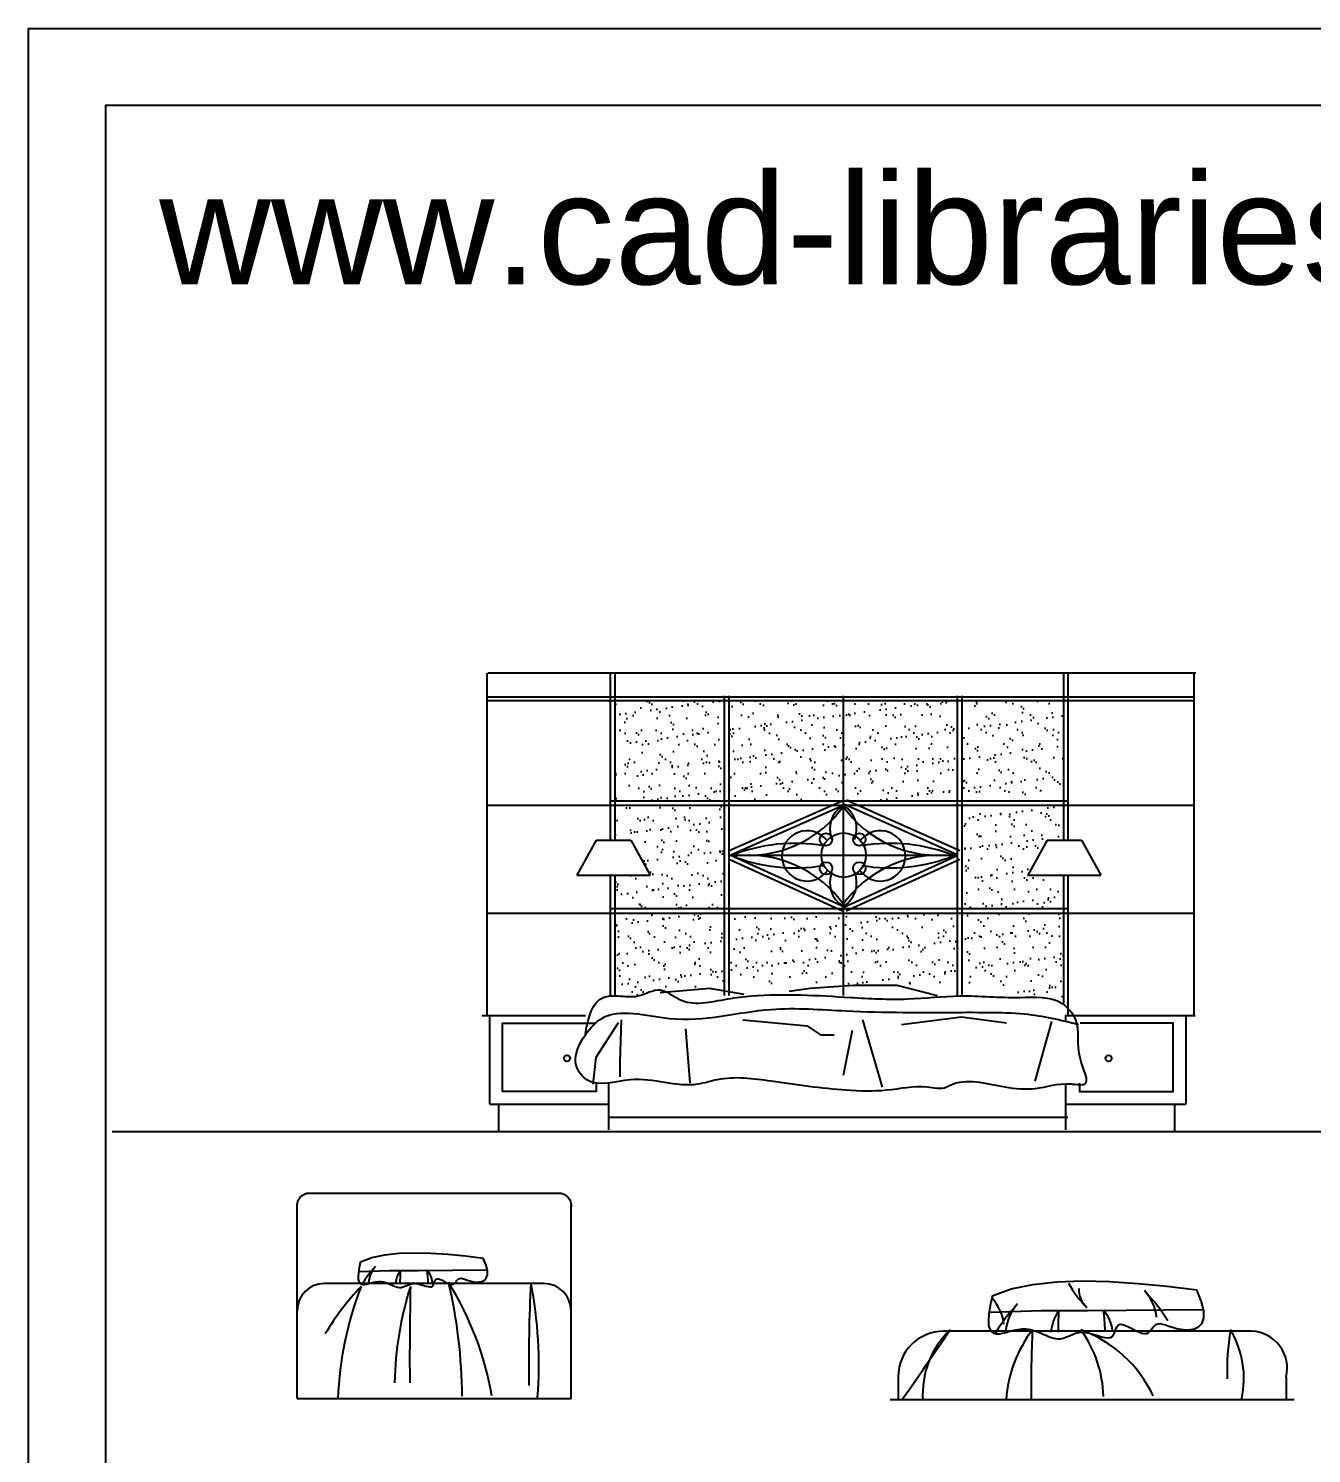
# Model space of a CAD drawing. Header units: inches. Extents: x 4.1 to 46.6, y 13.1 to 37.9.
# Drawn here: x 4.14 to 9.76, y 31.66 to 37.9 of the extents above; entities that cross this region are included whole.
import ezdxf

# ---------------------------------------------------------------- set-up
doc = ezdxf.new("R2010")
doc.units = ezdxf.units.IN
doc.header["$MEASUREMENT"] = 0
for name, color, linetype in [('02', 2, 'Continuous'), ('1', 1, 'Continuous'), ('4', 4, 'Continuous'), ('8', 8, 'Continuous'), ('kadrbm', 4, 'Continuous')]:
    doc.layers.add(name, color=color, linetype=linetype)
doc.styles.add('bmmm', font='swissel.ttf')

# ---------------------------------------------------------------- blocks, each defined once
blk = doc.blocks.new('kadrbm')
at = {"layer": 'kadrbm', "color": 4}
blk.add_lwpolyline([(0, 0), (0, 24.7972), (21, 24.7972), (21, 0), (0, 0)], close=True, dxfattribs=at)
blk.add_lwpolyline([(20.6631, 0.3257), (20.6631, 24.4603), (0.3369, 24.4603), (0.3369, 0.3257), (20.6631, 0.3257)], dxfattribs=at)
at = {"layer": 'kadrbm', "color": 211, "true_color": 0xf674fb, "style": 'bmmm'}
blk.add_text('www.cad-libraries.blogspot.com', height=0.485134, dxfattribs=at).set_placement((0.5726, 23.6772))

msp = doc.modelspace()

# ---------------------------------------------------------------- hatches: boundary and pattern name
at = {"layer": '8'}
h = msp.add_hatch(dxfattribs=at)
h.set_pattern_fill('AR-SAND', color=256, scale=0.002, style=0)
h.set_pattern_definition([(37.5, (-2.50466, 48.937485), (-0.00320006, 0.09788265), [0, -0.077216, 0, -0.08636, 0, -0.08255]), (7.5, (-2.50466, 48.93749), (0.0899047, 0.143365), [0, -0.041656, 0, -0.069596, 0, -0.02667]), (327.5, (-2.56714, 48.937485), (0.15819847, 0.00028744), [0, -0.0254, 0, -0.09144, 0, -0.11938]), (317.5, (-2.56714, 48.93749), (0.1527113, 0.0445859), [0, -0.0127, 0, -0.059944, 0, -0.06858])])
h.paths.add_polyline_path([(7.1907, 34.9563), (6.7107, 34.9563), (6.7107, 34.517), (7.1907, 34.517)])
h.paths.add_polyline_path([(7.7107, 34.9563), (7.2107, 34.9563), (7.2107, 34.517), (7.7107, 34.517)])
h.paths.add_polyline_path([(8.2107, 34.9563), (7.7107, 34.9563), (7.7107, 34.517), (8.2107, 34.517)])
h.paths.add_polyline_path([(8.676, 34.9563), (8.2307, 34.9563), (8.2307, 34.517), (8.676, 34.517)])
h.paths.add_polyline_path([(8.676, 34.497), (8.2307, 34.497), (8.2307, 34.0454), (8.676, 34.0454), (8.676, 34.1905), (8.5188, 34.1905), (8.6032, 34.344), (8.676, 34.344)])
h.paths.add_polyline_path([(8.676, 34.0254), (8.2307, 34.0254), (8.2307, 33.716), (8.676, 33.6455)])
h.paths.add_polyline_path([(8.2107, 34.0254), (7.7107, 34.0254), (7.7107, 33.7158), (8.2107, 33.7158)])
h.paths.add_polyline_path([(7.7107, 34.0254), (7.2107, 34.0254), (7.2107, 33.7158), (7.7107, 33.7158)])
edge = h.paths.add_edge_path()
edge.add_line((7.1907, 34.0254), (6.7107, 34.0254))
edge.add_line((6.7107, 34.0254), (6.7107, 33.6632))
edge.add_spline(control_points=[(6.6204, 33.6263), (6.6331, 33.639), (6.6707, 33.6685), (6.7305, 33.6618), (6.8163, 33.6517), (6.8888, 33.6996), (6.929, 33.6833), (6.939, 33.678)], knot_values=[139.495453, 139.495453, 139.495453, 139.495453, 176.020396, 242.013756, 327.38086, 429.314383, 462.988124, 462.988124, 462.988124, 462.988124], degree=3, periodic=0)
edge.add_line((6.939, 33.678), (7.1253, 33.6949))
edge.add_line((7.1253, 33.6949), (7.1907, 33.6835))
edge.add_line((7.1907, 33.6835), (7.1907, 34.0254))
h.paths.add_polyline_path([(7.1907, 34.497), (6.7107, 34.497), (6.7107, 34.344), (6.7798, 34.344), (6.8642, 34.1905), (6.7107, 34.1905), (6.7107, 34.0454), (7.1907, 34.0454)])

# ---------------------------------------------------------------- linework, layer by layer
at = {"layer": '02'}
for p, q in [((6.1508, 33.5763), (6.1508, 35.0763)), ((6.1528, 35.0772), (9.2544, 35.0772)), ((6.6907, 34.344), (6.6907, 35.0763)), ((6.7107, 34.344), (6.7107, 35.0763)), ((8.676, 34.344), (8.676, 35.0763)), ((8.696, 34.344), (8.696, 35.0763)), ((9.2473, 33.5763), (9.2473, 35.0763)), ((6.1508, 34.9714), (9.2473, 34.9714)), ((6.1508, 34.9563), (9.2473, 34.9563)), ((7.1907, 33.6643), (7.1907, 34.9763)), ((7.2107, 33.6643), (7.2107, 34.9763)), ((7.7107, 33.6643), (7.7107, 34.9763)), ((8.2107, 33.6643), (8.2107, 34.9763)), ((8.2307, 33.6643), (8.2307, 34.9763)), ((6.6907, 34.517), (8.696, 34.517)), ((7.7025, 34.5143), (7.21, 34.2973)), ((8.2208, 34.2973), (7.7235, 34.5191)), ((6.1508, 34.497), (9.2473, 34.497)), ((7.7105, 34.496), (7.2181, 34.279)), ((8.2126, 34.279), (7.7154, 34.5008)), ((6.6283, 34.344), (6.5439, 34.1905)), ((6.6283, 34.344), (6.7798, 34.344)), ((6.7798, 34.344), (6.8642, 34.1905)), ((8.6032, 34.344), (8.5188, 34.1905)), ((8.6032, 34.344), (8.7547, 34.344)), ((8.7547, 34.344), (8.8391, 34.1905)), ((7.2098, 34.2608), (7.7071, 34.0342)), ((7.2107, 34.2791), (8.2107, 34.2791)), ((7.2181, 34.279), (7.7154, 34.0524)), ((7.7154, 34.0524), (8.2126, 34.279)), ((7.7236, 34.0342), (8.2209, 34.2608)), ((6.5439, 34.1905), (6.8642, 34.1905)), ((6.6907, 33.6643), (6.6907, 34.1905)), ((6.7107, 33.6643), (6.7107, 34.1905)), ((8.5188, 34.1905), (8.8391, 34.1905)), ((8.676, 33.6301), (8.676, 34.1905)), ((8.696, 33.5763), (8.696, 34.1905)), ((6.1508, 34.0254), (9.2473, 34.0254)), ((6.6907, 34.0454), (8.696, 34.0454)), ((7.7557, 33.708), (7.5652, 33.6949)), ((7.9461, 33.708), (7.7557, 33.708)), ((8.1234, 33.6621), (7.9461, 33.708)), ((7.1253, 33.6949), (6.9086, 33.6752)), ((7.2763, 33.6687), (7.1253, 33.6949)), ((7.5652, 33.6949), (7.4733, 33.6818)), ((6.1267, 33.5763), (6.5811, 33.5763)), ((6.1619, 33.1883), (6.1619, 33.5763)), ((6.6796, 33.5763), (6.6835, 33.5763)), ((8.6835, 33.5763), (9.2524, 33.5763)), ((8.6835, 33.5763), (8.6835, 33.5514)), ((9.2113, 33.5763), (9.2113, 33.1883)), ((6.7247, 33.544), (6.6262, 33.3932)), ((6.7378, 33.5572), (6.7313, 33.3735)), ((7.0399, 33.2817), (7.0202, 33.5178)), ((7.2697, 33.5572), (7.5521, 33.5309)), ((7.5521, 33.5309), (7.5718, 33.5178)), ((7.5718, 33.5178), (7.6112, 33.4916)), ((7.7491, 33.5113), (7.7097, 33.3145)), ((7.7951, 33.5572), (7.8804, 33.262)), ((7.9658, 33.5375), (8.2285, 33.5703)), ((8.2285, 33.5703), (8.4255, 33.544)), ((8.6225, 33.5506), (8.5502, 33.2883)), ((7.6112, 33.4916), (7.6703, 33.4916)), ((6.6262, 33.3932), (6.6131, 33.2752)), ((6.7313, 33.3735), (6.7313, 33.308)), ((6.6835, 33.0763), (6.6835, 33.2813)), ((8.6835, 33.276), (8.6835, 33.0763)), ((6.1619, 33.1883), (6.6835, 33.1883)), ((6.1995, 33.1883), (6.1995, 33.0683)), ((8.6835, 33.1883), (9.2113, 33.1883)), ((9.1611, 33.1883), (9.1611, 33.0683)), ((6.6784, 33.131), (8.6944, 33.131)), ((6.3978, 32.4032), (5.4378, 32.4032)), ((9.5007, 32.1941), (8.1507, 32.1941)), ((7.9507, 31.9941), (7.9507, 31.8941)), ((9.6507, 31.9941), (9.6507, 31.8941)), ((5.3178, 31.8992), (6.5178, 31.8992))]:
    msp.add_line(p, q, dxfattribs=at)
for points in [[(6.6277, 33.2806), (6.6277, 33.2443), (6.2173, 33.2443), (6.2173, 33.5431), (6.6245, 33.5431)], [(8.745, 33.2806), (8.745, 33.2443), (9.1554, 33.2443), (9.1554, 33.5431), (8.7483, 33.5431)], [(5.5962, 32.4999), (5.5899, 32.4733), (5.5863, 32.4516), (5.5849, 32.4343), (5.5857, 32.421), (5.5884, 32.4112), (5.5927, 32.4045), (5.5984, 32.4005), (5.6053, 32.3988), (5.6132, 32.3989), (5.622, 32.4004), (5.6314, 32.4027), (5.6415, 32.4055), (5.6519, 32.4083), (5.6627, 32.4106), (5.6737, 32.4119), (5.6848, 32.4119), (5.6957, 32.4102), (5.7066, 32.407), (5.7172, 32.403), (5.7276, 32.3985), (5.7378, 32.3941), (5.7475, 32.3902), (5.7569, 32.3872), (5.7658, 32.3857), (5.7742, 32.386), (5.7822, 32.3878), (5.79, 32.3906), (5.7978, 32.3939), (5.8057, 32.3972), (5.8139, 32.4002), (5.8225, 32.4024), (5.8317, 32.4032), (5.8415, 32.4024), (5.8518, 32.4003), (5.8622, 32.3974), (5.8725, 32.3943), (5.8822, 32.3913), (5.8912, 32.3891), (5.8991, 32.3882), (5.9055, 32.3889), (5.9104, 32.3917), (5.914, 32.3961), (5.9167, 32.4016), (5.9189, 32.4075), (5.9212, 32.4133), (5.9238, 32.4184), (5.9271, 32.422), (5.9318, 32.4238), (5.9379, 32.4232), (5.9453, 32.4207), (5.9535, 32.4169), (5.9623, 32.4124), (5.9713, 32.4078), (5.98, 32.4036), (5.9881, 32.4006), (5.9953, 32.3992), (6.0012, 32.4), (6.0061, 32.4025), (6.0103, 32.4063), (6.014, 32.4108), (6.0175, 32.4155), (6.0212, 32.4199), (6.0253, 32.4233), (6.0302, 32.4254), (6.0361, 32.4257), (6.043, 32.4245), (6.0508, 32.4222), (6.0596, 32.4192), (6.0692, 32.4161), (6.0797, 32.4131), (6.0909, 32.4108), (6.1029, 32.4095), (6.1154, 32.4098), (6.1276, 32.4123), (6.1383, 32.4177), (6.1466, 32.4268), (6.1512, 32.4402), (6.1512, 32.4588), (6.1454, 32.4832), (6.1329, 32.5142)], [(5.595, 32.4984), (5.6451, 32.5166), (5.7019, 32.5287), (5.7645, 32.5356), (5.832, 32.5378), (5.9035, 32.5361), (5.978, 32.5311), (6.0548, 32.5236), (6.1329, 32.5142)], [(5.5902, 32.4555), (5.7237, 32.4603), (5.8476, 32.4603), (6.1493, 32.4626)], [(8.3627, 32.3485), (8.4462, 32.3789), (8.5409, 32.3992), (8.6452, 32.4106), (8.7577, 32.4143), (8.8769, 32.4114), (9.0011, 32.4032), (9.1291, 32.3906), (9.2591, 32.3749)], [(8.3647, 32.3511), (8.3543, 32.3068), (8.3482, 32.2706), (8.346, 32.2418), (8.3473, 32.2196), (8.3517, 32.2032), (8.3589, 32.1921), (8.3684, 32.1855), (8.3799, 32.1826), (8.3931, 32.1828), (8.4077, 32.1852), (8.4234, 32.1891), (8.4402, 32.1938), (8.4576, 32.1984), (8.4756, 32.2022), (8.4939, 32.2045), (8.5123, 32.2044), (8.5306, 32.2015), (8.5487, 32.1963), (8.5664, 32.1896), (8.5838, 32.1821), (8.6006, 32.1747), (8.6169, 32.1682), (8.6325, 32.1633), (8.6473, 32.1608), (8.6613, 32.1613), (8.6747, 32.1642), (8.6878, 32.1689), (8.7008, 32.1744), (8.7139, 32.18), (8.7276, 32.185), (8.7419, 32.1885), (8.7572, 32.1899), (8.7736, 32.1885), (8.7908, 32.1851), (8.8081, 32.1803), (8.8252, 32.175), (8.8415, 32.1701), (8.8564, 32.1665), (8.8695, 32.1648), (8.8803, 32.1661), (8.8884, 32.1708), (8.8944, 32.1782), (8.8989, 32.1873), (8.9026, 32.1972), (8.9063, 32.2068), (8.9106, 32.2152), (8.9163, 32.2213), (8.924, 32.2243), (8.9342, 32.2233), (8.9465, 32.2192), (8.9603, 32.2128), (8.9749, 32.2053), (8.9898, 32.1975), (9.0044, 32.1906), (9.0179, 32.1855), (9.0299, 32.1833), (9.0398, 32.1846), (9.0479, 32.1888), (9.0548, 32.1951), (9.061, 32.2026), (9.0669, 32.2104), (9.0731, 32.2177), (9.08, 32.2235), (9.0881, 32.2269), (9.0979, 32.2274), (9.1094, 32.2254), (9.1224, 32.2216), (9.137, 32.2167), (9.153, 32.2114), (9.1705, 32.2065), (9.1892, 32.2026), (9.2092, 32.2005), (9.2301, 32.2009), (9.2504, 32.2051), (9.2683, 32.2141), (9.282, 32.2292), (9.2897, 32.2516), (9.2897, 32.2826), (9.2801, 32.3233), (9.2591, 32.3749)], [(8.3548, 32.2772), (8.5772, 32.2851), (8.7837, 32.2851), (9.2865, 32.2889)]]:
    msp.add_lwpolyline(points, dxfattribs=at)
for centre, radius in [((7.635, 34.3474), 0.0273), ((7.7123, 34.2788), 0.0972), ((7.781, 34.3474), 0.0273), ((7.635, 34.2209), 0.0273), ((7.781, 34.2209), 0.0273), ((6.5003, 33.389), 0.0136), ((8.8724, 33.389), 0.0136)]:
    msp.add_circle(centre, radius, dxfattribs=at)
for centre, radius, start, end in [((7.2946, 34.7881), 0.5102, 262.72411, 325.32131), ((7.7701, 34.394), 0.1189, 121.49489, 203.09346), ((8.1256, 34.7881), 0.5102, 214.67869, 277.27589), ((7.6502, 34.394), 0.1189, 336.90654, 58.50511), ((7.5518, 34.2755), 0.1102, 39.27284, 326.36552), ((7.8727, 34.2755), 0.1102, 213.63448, 140.72716), ((7.4982, 33.5846), 0.7457, 80.26959, 111.85971), ((7.9177, 33.5846), 0.7457, 68.14029, 99.73041), ((7.4982, 34.9687), 0.7457, 248.14029, 279.73041), ((7.2946, 33.768), 0.5102, 34.67869, 97.27589), ((8.1256, 33.768), 0.5102, 82.72411, 145.32131), ((7.9177, 34.9687), 0.7457, 260.26959, 291.85971), ((7.7701, 34.1571), 0.1189, 156.90654, 238.50511), ((7.6502, 34.1571), 0.1189, 301.49489, 23.09346), ((5.9968, 32.1623), 0.4599, 136.75049, 149.24521), ((5.7508, 32.3959), 0.1206, 137.49702, 174.5273), ((5.847, 32.398), 0.0976, 142.50738, 177.20763), ((6.6102, 32.4164), 0.8417, 177.20486, 180.92755), ((5.0511, 32.3694), 0.8417, 2.52207, 6.24475), ((5.8141, 32.397), 0.0976, 6.24199, 40.94224), ((5.4378, 32.2832), 0.12, 90, 180), ((6.4703, 31.5698), 1.1976, 136.75049, 149.24521), ((7.0222, 31.841), 1.5265, 158.90705, 177.81463), ((7.2345, 31.9392), 1.4901, 162.37995, 178.88213), ((20.248, 32.0735), 14.4372, 178.74249, 180.41736), ((4.7984, 31.6692), 1.3941, 9.98605, 31.93601), ((3.8123, 31.8969), 2.2283, 0.32224, 13.22385), ((13.8055, 32.0388), 7.4732, 177.17855, 180.63468), ((4.5508, 32.049), 1.8259, 355.44325, 11.29759), ((6.3978, 32.2832), 0.12, 0, 90), ((9.1246, 32.6471), 0.4922, 209.63286, 225.22896), ((8.2143, 32.2024), 0.201, 6.3041, 43.33438), ((8.8454, 32.3755), 0.103, 177.14011, 229.0845), ((8.8831, 32.2337), 0.201, 6.3041, 43.33438), ((8.4787, 31.8384), 0.7665, 31.58619, 44.08091), ((9.0324, 31.7884), 0.7665, 136.75049, 149.24521), ((8.6223, 32.1777), 0.201, 137.49702, 174.5273), ((8.7828, 32.1812), 0.1627, 142.50738, 177.20763), ((10.0548, 32.2119), 1.4028, 177.20486, 180.92755), ((7.4563, 32.1336), 1.4028, 2.52207, 6.24475), ((8.7278, 32.1796), 0.1627, 6.24199, 40.94224), ((-1.276, 38.51), 11.3668, 324.4059, 326.28023), ((8.4488, 31.9178), 0.3907, 133.77259, 183.92636), ((8.9873, 31.856), 0.565, 142.50738, 176.13882), ((13.4041, 31.9624), 4.8709, 177.20486, 180.80377), ((8.3344, 31.8968), 0.5157, 1.27366, 36.01156), ((8.5595, 31.6719), 0.5619, 25.15303, 70.00634), ((10.4105, 32.0252), 1.019, 170.12565, 182.21403), ((9.051, 31.9871), 0.4144, 347.71939, 30.90312), ((8.1507, 31.9941), 0.2, 90, 180), ((9.4925, 32.0316), 0.1627, 346.65158, 87.08821)]:
    msp.add_arc(centre, radius, start, end, dxfattribs=at)
at = {"layer": '02', "start_tangent": (-0.999885, -0.015176)}
msp.add_spline([(6.5805, 33.4984), (6.6593, 33.6558), (6.7249, 33.6623), (6.8103, 33.6623), (6.9088, 33.6886), (6.9876, 33.6492), (7.2043, 33.6492), (7.3094, 33.6623), (7.7428, 33.6558), (7.9923, 33.6492), (8.2221, 33.6623), (8.4848, 33.6558), (8.6687, 33.6295), (8.7278, 33.5574), (8.7475, 33.3869), (8.7672, 33.2754), (8.7081, 33.2754), (8.5505, 33.2557), (8.4191, 33.2623), (8.1762, 33.2688), (8.163, 33.2623), (8.0777, 33.2623), (7.9004, 33.2492), (7.7231, 33.2492), (7.3947, 33.2885), (7.1583, 33.2951), (7.073, 33.2754), (6.7775, 33.2951), (6.587, 33.2951), (6.5411, 33.3541), (6.5805, 33.4918), (6.6527, 33.564), (6.9482, 33.564), (7.3947, 33.6033), (7.7231, 33.5968), (7.9726, 33.5902), (8.3469, 33.5902), (8.5045, 33.5836), (8.7409, 33.5377)], degree=3, dxfattribs=at)
at = {"layer": '1'}
msp.add_line((4.5079, 33.0683), (24.8041, 33.0683), dxfattribs=at)
at = {"layer": '4'}
for p, q in [((5.3178, 31.8992), (5.3178, 32.7489)), ((6.5178, 31.8992), (6.5178, 32.7489)), ((9.6857, 31.8941), (7.9157, 31.8941))]:
    msp.add_line(p, q, dxfattribs=at)
msp.add_lwpolyline([(5.3178, 32.7392, -0.435412), (5.3718, 32.7992), (6.4638, 32.7992, -0.435412), (6.5178, 32.7392)], format="xyb", dxfattribs=at)

# ---------------------------------------------------------------- block references
at = {"layer": 'kadrbm'}
msp.add_blockref('kadrbm', (4.141, 13.1016), dxfattribs=at)

doc.saveas('drawing.dxf')
